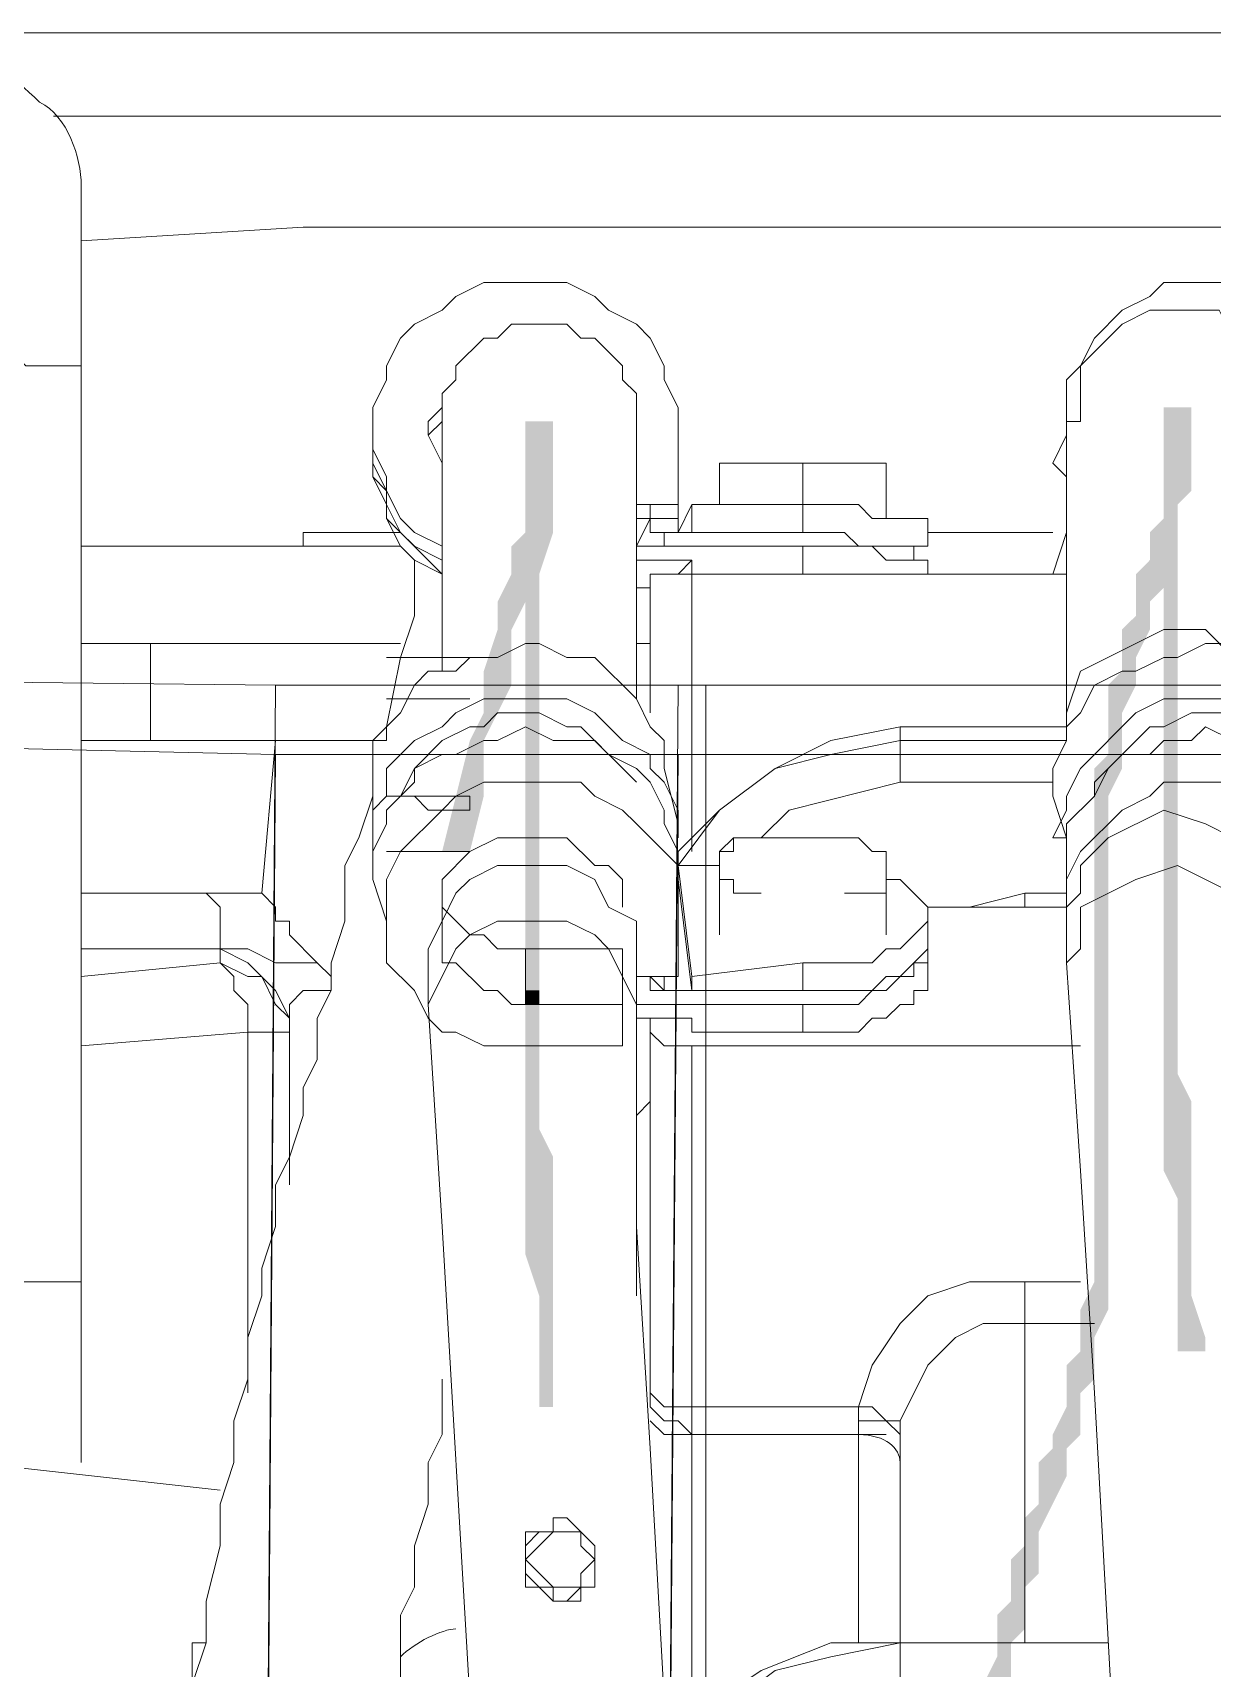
# Model space of a CAD drawing. Header units: millimetres. Extents: x 25083 to 52777, y 24772 to 45779.
# Drawn here: x 46741.4 to 46772.97, y 38715.43 to 38759.18 of the extents above; entities that cross this region are included whole.
import ezdxf

# ---------------------------------------------------------------- set-up
doc = ezdxf.new("R2010")
doc.units = ezdxf.units.MM

# ---------------------------------------------------------------- blocks, each defined once
blk = doc.blocks.new('zw$F4C5')
h = blk.add_hatch(color=7)
h.dxf.hatch_style = 2
h.paths.add_polyline_path([(662.133, 280.747), (662.133, 281.119), (661.39, 281.119), (661.39, 274.063), (661.39, 273.32), (661.39, 272.578), (661.762, 272.578), (661.762, 281.119), (661.39, 281.119), (661.39, 280.747)])
h = blk.add_hatch(color=7)
h.dxf.hatch_style = 2
h.paths.add_polyline_path([(645.051, 280.376), (645.051, 280.747), (644.308, 280.747), (644.308, 278.519), (645.051, 278.519), (645.051, 280.376), (645.051, 280.747), (644.308, 280.747), (644.308, 280.376)])
h = blk.add_hatch(color=7)
h.dxf.hatch_style = 2
h.paths.add_polyline_path([(662.133, 280.376), (662.133, 280.747), (661.39, 280.747), (661.39, 280.005)])
h = blk.add_hatch(color=7)
h.dxf.hatch_style = 2
h.paths.add_polyline_path([(645.051, 279.633), (645.051, 280.376), (644.308, 280.376), (644.308, 279.633)])
h = blk.add_hatch(color=7)
h.dxf.hatch_style = 2
h.paths.add_polyline_path([(662.133, 280.005), (662.133, 280.376), (661.39, 280.005), (661.39, 279.633)])
h = blk.add_hatch(color=7)
h.dxf.hatch_style = 2
h.paths.add_polyline_path([(645.051, 279.262), (645.051, 279.633), (644.308, 279.633), (644.308, 279.262)])
h = blk.add_hatch(color=7)
h.dxf.hatch_style = 2
h.paths.add_polyline_path([(661.762, 277.777), (661.762, 278.519), (662.133, 278.891), (662.133, 279.633), (661.39, 279.633), (661.39, 278.148), (661.019, 277.777)])
h = blk.add_hatch(color=7)
h.dxf.hatch_style = 2
h.paths.add_polyline_path([(662.133, 279.633), (662.133, 280.005), (661.39, 279.633)])
h = blk.add_hatch(color=7)
h.dxf.hatch_style = 2
h.paths.add_polyline_path([(644.308, 277.034), (644.679, 277.405), (644.679, 278.891), (645.051, 278.891), (645.051, 279.262), (644.308, 279.262), (644.308, 278.148), (644.308, 277.777), (643.937, 277.405)])
h = blk.add_hatch(color=7)
h.dxf.hatch_style = 2
h.paths.add_polyline_path([(644.308, 278.519), (644.308, 277.777), (645.051, 277.777), (645.051, 278.519)])
h = blk.add_hatch(color=7)
h.dxf.hatch_style = 2
h.paths.add_polyline_path([(644.308, 277.777), (644.308, 276.662), (644.679, 276.662), (645.051, 277.777)])
h = blk.add_hatch(color=7)
h.dxf.hatch_style = 2
h.paths.add_polyline_path([(659.905, 267.378), (659.905, 270.721), (660.276, 271.463), (660.276, 272.949), (660.648, 273.692), (660.648, 274.434), (661.019, 275.177), (661.019, 275.92), (661.39, 276.291), (661.39, 277.034), (661.762, 277.777), (661.019, 277.777), (661.019, 277.034), (660.648, 276.662), (660.648, 275.548), (660.276, 275.177), (660.276, 274.063), (659.905, 273.692), (659.905, 271.835), (659.534, 271.463), (659.534, 267.378)])
h = blk.add_hatch(color=7)
h.dxf.hatch_style = 2
h.paths.add_polyline_path([(644.308, 276.662), (644.308, 277.034), (643.937, 277.405), (643.937, 276.662)])
h = blk.add_hatch(color=7)
h.dxf.hatch_style = 2
h.paths.add_polyline_path([(644.308, 275.92), (644.308, 276.662), (643.937, 276.662), (643.565, 275.92)])
h = blk.add_hatch(color=7)
h.dxf.hatch_style = 2
h.paths.add_polyline_path([(644.308, 276.662), (644.308, 275.548), (644.679, 275.548), (644.679, 276.662)])
h = blk.add_hatch(color=7)
h.dxf.hatch_style = 2
h.paths.add_polyline_path([(643.937, 275.177), (644.308, 275.92), (643.565, 275.92), (643.565, 275.177)])
h = blk.add_hatch(color=7)
h.dxf.hatch_style = 2
h.paths.add_polyline_path([(644.308, 275.548), (644.308, 274.434), (644.679, 274.434), (644.679, 275.548)])
h = blk.add_hatch(color=7)
h.dxf.hatch_style = 2
h.paths.add_polyline_path([(643.937, 273.692), (643.937, 275.177), (643.565, 275.177), (643.194, 274.063)])
h = blk.add_hatch(color=7)
h.dxf.hatch_style = 2
h.paths.add_polyline_path([(644.308, 274.434), (644.308, 272.949), (644.679, 272.949), (644.679, 274.434)])
h = blk.add_hatch(color=7)
h.dxf.hatch_style = 2
h.paths.add_polyline_path([(643.194, 270.721), (643.194, 272.206), (643.937, 273.692), (643.194, 274.063), (643.194, 272.949), (642.822, 272.206), (642.451, 270.721)])
h = blk.add_hatch(color=7)
h.dxf.hatch_style = 2
h.paths.add_polyline_path([(644.308, 272.949), (644.308, 266.636), (644.679, 266.636), (644.679, 272.949)])
h = blk.add_hatch(color=7)
h.dxf.hatch_style = 2
h.paths.add_polyline_path([(661.39, 272.578), (661.39, 267.007), (661.762, 267.007), (661.762, 272.578)])
h = blk.add_hatch(color=7)
h.dxf.hatch_style = 2
h.paths.add_polyline_path([(642.822, 269.235), (643.194, 270.721), (642.451, 270.721), (642.08, 269.235)])
h = blk.add_hatch(color=7)
h.dxf.hatch_style = 2
h.paths.add_polyline_path([(659.905, 266.636), (659.905, 267.378), (659.534, 267.378), (659.534, 266.636)])
h = blk.add_hatch(color=7)
h.dxf.hatch_style = 2
h.paths.add_polyline_path([(661.39, 267.007), (661.39, 266.264), (661.762, 266.264), (661.762, 267.007)])
h = blk.add_hatch(color=7)
h.dxf.hatch_style = 2
h.paths.add_polyline_path([(644.308, 266.636), (644.308, 265.522), (644.679, 265.522), (644.679, 266.636)])
h = blk.add_hatch(color=7)
h.dxf.hatch_style = 2
h.paths.add_polyline_path([(659.905, 265.893), (659.905, 266.636), (659.534, 266.636), (659.534, 265.893)])
h = blk.add_hatch(color=7)
h.dxf.hatch_style = 2
h.paths.add_polyline_path([(661.39, 266.264), (661.39, 260.694), (661.762, 259.951), (661.762, 255.866), (662.504, 255.866), (662.504, 256.238), (662.133, 257.352), (662.133, 262.551), (661.762, 263.294), (661.762, 266.264)])
h = blk.add_hatch(color=7)
h.dxf.hatch_style = 2
h.paths.add_polyline_path([(659.905, 261.437), (659.905, 265.893), (659.534, 265.893), (659.534, 261.437)])
h = blk.add_hatch(color=7)
h.dxf.hatch_style = 2
h.paths.add_polyline_path([(644.308, 265.522), (644.308, 265.15), (644.679, 265.15), (644.679, 265.522)])
h = blk.add_hatch(color=7)
edge = h.paths.add_edge_path(flags=0)
edge.add_spline(control_points=[(644.308, 265.15), (644.308, 265.15), (644.308, 258.466), (644.308, 258.466), (644.308, 258.466), (644.679, 257.352), (644.679, 257.352), (644.679, 257.352), (644.679, 254.381), (644.679, 254.381), (644.679, 254.381), (645.051, 254.381), (645.051, 254.381), (645.051, 254.381), (645.051, 261.065), (645.051, 261.065), (645.051, 261.065), (644.679, 261.808), (644.679, 261.808), (644.679, 261.808), (644.679, 265.15), (644.679, 265.15), (644.679, 265.15), (644.308, 265.15), (644.308, 265.15), (644.308, 265.15), (644.308, 265.15), (644.308, 265.15)], knot_values=[0, 0, 0, 0, 1, 1, 1, 2, 2, 2, 3, 3, 3, 4, 4, 4, 5, 5, 5, 6, 6, 6, 7, 7, 7, 8, 8, 8, 9, 9, 9, 9], degree=3, periodic=0)
edge = h.paths.add_edge_path(flags=0)
edge.add_spline(control_points=[(645.422, 243.612), (645.422, 243.612), (645.422, 236.556), (645.422, 236.556), (645.422, 236.556), (645.793, 235.07), (645.793, 235.07), (645.793, 235.07), (645.793, 225.415), (645.793, 225.415), (645.793, 225.415), (646.165, 225.415), (646.165, 225.415), (646.165, 225.415), (646.165, 239.155), (646.165, 239.155), (646.165, 239.155), (645.793, 240.269), (645.793, 240.269), (645.793, 240.269), (645.793, 243.983), (645.793, 243.983), (645.793, 243.983), (645.422, 243.612), (645.422, 243.612), (645.422, 243.612), (645.422, 243.612), (645.422, 243.612)], knot_values=[0, 0, 0, 0, 1, 1, 1, 2, 2, 2, 3, 3, 3, 4, 4, 4, 5, 5, 5, 6, 6, 6, 7, 7, 7, 8, 8, 8, 9, 9, 9, 9], degree=3, periodic=0)
h = blk.add_hatch(color=7)
h.dxf.hatch_style = 2
h.paths.add_polyline_path([(659.905, 260.694), (659.905, 261.437), (659.534, 261.437), (659.534, 260.694)])
h = blk.add_hatch(color=7)
h.dxf.hatch_style = 2
h.paths.add_polyline_path([(659.905, 259.951), (659.905, 260.694), (659.534, 260.694), (659.534, 259.951)])
h = blk.add_hatch(color=7)
h.dxf.hatch_style = 2
h.paths.add_polyline_path([(658.42, 251.781), (658.791, 252.524), (658.791, 253.267), (659.162, 253.638), (659.162, 254.752), (659.534, 255.124), (659.534, 256.238), (659.905, 256.98), (659.905, 259.951), (659.534, 259.951), (659.534, 257.723), (659.162, 256.98), (659.162, 256.609), (659.162, 255.866), (658.791, 255.495), (658.791, 254.381), (658.42, 253.638), (658.42, 253.267), (658.048, 252.895), (658.048, 251.781)])
h = blk.add_hatch(color=7)
h.dxf.hatch_style = 2
h.paths.add_polyline_path([(656.934, 244.726), (656.934, 245.84), (657.305, 246.211), (657.305, 248.068), (657.677, 248.439), (657.677, 249.553), (658.048, 249.925), (658.048, 251.039), (658.42, 251.781), (658.048, 251.781), (657.677, 251.41), (657.677, 250.667), (657.305, 250.296), (657.305, 249.182), (656.934, 248.811), (656.934, 247.696), (656.563, 246.954), (656.563, 244.726)])
at = {"color": 7, "lineweight": 5}
for points in [[(636.509, 291.145), (624.997, 291.145)], [(646.907, 291.145), (636.509, 291.145)], [(650.992, 291.145), (646.907, 291.145)], [(654.706, 291.145), (650.992, 291.145)], [(658.048, 291.145), (654.706, 291.145)], [(660.276, 291.145), (658.048, 291.145)], [(663.247, 291.145), (660.276, 291.145)], [(631.682, 288.917), (636.881, 288.917)], [(636.881, 288.917), (647.279, 288.917)], [(647.279, 288.917), (653.963, 288.917)], [(653.963, 288.917), (658.791, 288.917)], [(658.791, 288.917), (661.39, 288.917)], [(661.39, 288.917), (664.733, 288.917)], [(632.424, 287.061), (632.424, 252.895)], [(632.424, 285.575), (638.366, 285.946)], [(638.366, 285.946), (649.136, 285.946)], [(649.136, 285.946), (655.82, 285.946)], [(655.82, 285.946), (661.39, 285.946)], [(661.39, 285.946), (663.99, 285.946)], [(648.393, 280.376), (648.393, 281.119), (648.021, 281.861), (648.021, 282.233), (647.65, 282.976), (647.279, 283.347), (646.536, 283.718), (646.165, 284.09), (645.422, 284.461), (643.194, 284.461), (642.451, 284.09), (642.08, 283.718), (641.337, 283.347), (640.966, 282.976), (640.594, 282.233), (640.594, 281.861), (640.223, 281.119)], [(666.589, 280.376), (666.589, 281.861), (666.218, 282.233), (665.847, 282.976), (665.104, 283.718), (664.361, 284.09), (663.99, 284.461), (661.39, 284.461), (661.019, 284.09), (660.276, 283.718), (659.534, 282.976), (659.162, 282.233), (658.791, 281.861), (658.791, 281.119)], [(661.762, 283.718), (661.019, 283.718), (660.276, 283.347), (659.162, 282.233), (659.162, 280.747), (658.791, 280.747), (658.791, 279.262), (658.791, 278.891), (658.791, 275.92)], [(664.361, 281.119), (664.361, 281.861), (663.99, 282.233), (663.99, 282.604), (663.247, 282.976), (662.876, 283.718), (661.762, 283.718)], [(644.679, 283.347), (643.937, 283.347), (643.565, 282.976), (643.194, 282.976), (642.451, 282.233), (642.451, 281.861), (642.08, 281.49), (642.08, 280.747)], [(647.279, 280.747), (647.279, 281.49), (646.907, 281.861), (646.907, 282.233), (646.165, 282.976), (645.793, 282.976), (645.422, 283.347), (644.679, 283.347)], [(632.424, 282.233), (630.939, 282.233), (630.568, 282.604), (628.711, 282.604)], [(641.708, 280.747), (642.08, 281.119), (642.08, 281.49), (642.451, 281.861), (642.451, 282.233)], [(641.708, 280.747), (642.08, 281.119), (642.08, 281.49)], [(640.223, 281.119), (640.223, 280.005), (640.594, 279.262), (640.594, 278.891), (640.966, 278.148), (641.337, 277.777), (642.08, 277.405)], [(640.223, 280.747), (640.223, 281.119)], [(641.708, 280.376), (642.08, 280.747), (642.08, 281.119)], [(658.791, 280.747), (658.791, 281.119)], [(658.791, 281.119), (658.791, 280.005)], [(640.223, 280.747), (640.223, 279.633), (640.594, 278.891), (640.594, 278.519), (640.966, 277.777), (641.337, 277.405), (642.08, 277.034)], [(640.223, 280.747), (640.223, 280.376)], [(641.708, 280.376), (641.708, 280.747)], [(641.708, 280.376), (642.08, 280.747)], [(642.08, 280.747), (642.08, 280.376)], [(647.279, 280.376), (647.279, 280.747)], [(658.791, 280.747), (658.791, 280.376)], [(658.791, 280.747), (658.791, 278.891)], [(640.223, 280.376), (640.223, 279.262), (640.594, 278.519), (640.594, 278.148), (640.966, 277.405), (641.337, 277.034), (642.08, 276.662)], [(640.223, 280.376), (640.223, 279.262), (640.594, 278.891), (640.594, 278.148), (642.08, 276.662)], [(642.08, 279.633), (641.708, 280.376)], [(642.08, 280.376), (642.08, 280.005)], [(647.279, 280.005), (647.279, 280.376)], [(647.279, 280.005), (647.279, 280.376)], [(648.393, 278.519), (648.393, 280.376)], [(658.791, 280.376), (658.42, 279.633), (658.791, 279.262), (658.791, 278.148)], [(658.791, 280.376), (658.791, 278.519)], [(642.08, 280.005), (642.08, 279.262)], [(647.279, 279.633), (647.279, 280.005)], [(647.279, 279.262), (647.279, 279.633)], [(649.507, 279.633), (650.621, 279.633)], [(650.621, 279.633), (649.507, 279.633)], [(649.507, 278.519), (649.507, 279.633)], [(650.621, 279.633), (652.849, 279.633)], [(650.621, 279.633), (651.735, 279.633)], [(651.735, 279.633), (652.849, 279.633)], [(651.735, 278.519), (651.735, 279.633)], [(652.849, 279.633), (653.592, 279.633)], [(652.849, 279.633), (653.963, 279.633)], [(653.963, 279.633), (653.592, 279.633)], [(653.963, 278.148), (653.963, 279.633)], [(658.791, 280.005), (658.791, 279.262)], [(642.08, 279.262), (642.08, 277.777)], [(647.279, 278.519), (647.279, 279.262)], [(647.279, 278.148), (647.279, 278.519)], [(647.279, 278.519), (648.393, 278.519)], [(647.65, 278.519), (647.65, 278.148)], [(647.65, 278.148), (647.65, 278.519)], [(647.65, 278.519), (647.65, 278.148)], [(648.393, 278.519), (648.393, 278.148)], [(648.393, 277.777), (648.764, 278.519)], [(651.735, 278.519), (648.764, 278.519)], [(648.764, 278.519), (648.764, 277.777)], [(651.735, 278.519), (653.22, 278.519), (653.592, 278.148)], [(651.735, 277.777), (651.735, 278.519)], [(658.791, 278.519), (658.791, 277.777), (658.42, 276.662)], [(647.279, 277.405), (647.279, 278.148)], [(647.279, 278.148), (647.65, 278.148)], [(647.279, 277.777), (647.279, 278.148)], [(647.279, 277.405), (647.65, 278.148)], [(647.65, 278.148), (648.393, 278.148)], [(647.65, 278.148), (648.393, 278.148)], [(648.021, 277.777), (647.65, 277.777), (647.65, 278.148)], [(647.65, 278.148), (647.65, 277.777), (648.021, 277.777)], [(648.393, 277.777), (648.393, 278.148)], [(653.592, 278.148), (655.077, 278.148)], [(655.077, 277.405), (655.077, 278.148)], [(638.366, 277.777), (638.737, 277.777)], [(638.737, 277.777), (638.366, 277.777)], [(638.366, 277.777), (638.366, 277.405)], [(638.737, 277.777), (639.48, 277.777)], [(639.852, 277.777), (638.737, 277.777)], [(639.48, 277.777), (639.852, 277.777)], [(639.852, 277.777), (640.223, 277.777)], [(640.223, 277.777), (639.852, 277.777)], [(639.852, 277.777), (640.966, 277.777)], [(640.223, 277.777), (639.852, 277.777)], [(640.223, 277.777), (640.966, 277.777)], [(640.966, 277.777), (640.223, 277.777)], [(642.08, 277.777), (642.08, 275.92)], [(647.279, 277.777), (647.279, 277.405)], [(648.021, 277.777), (651.735, 277.777)], [(648.764, 277.777), (648.021, 277.777)], [(648.021, 277.405), (648.021, 277.777)], [(651.735, 277.777), (652.849, 277.777), (653.22, 277.405), (655.077, 277.405)], [(658.42, 277.777), (655.077, 277.777)], [(658.42, 277.777), (655.077, 277.777)], [(637.995, 277.405), (632.424, 277.405)], [(637.995, 277.405), (632.424, 277.405)], [(640.966, 277.405), (637.995, 277.405)], [(637.995, 277.405), (638.366, 277.405)], [(641.337, 277.034), (641.337, 276.291)], [(647.279, 276.291), (647.279, 277.405)], [(651.735, 277.405), (647.279, 277.405)], [(647.279, 277.405), (647.65, 277.405)], [(647.279, 277.034), (648.764, 277.034)], [(648.393, 276.662), (648.764, 277.034)], [(648.764, 277.034), (648.764, 276.662)], [(651.735, 277.405), (653.592, 277.405), (653.963, 277.034), (655.077, 277.034)], [(651.735, 276.662), (651.735, 277.405)], [(655.077, 277.405), (654.706, 277.405), (654.706, 277.034), (654.335, 277.034)], [(655.077, 276.662), (655.077, 277.034)], [(648.764, 276.662), (647.65, 276.662)], [(647.65, 276.662), (647.65, 272.949)], [(658.791, 276.662), (648.764, 276.662)], [(648.764, 276.662), (648.764, 269.235)], [(641.337, 276.291), (641.337, 275.548)], [(647.279, 275.177), (647.279, 276.291)], [(647.279, 276.291), (647.65, 276.291)], [(642.08, 275.92), (642.08, 274.063)], [(658.791, 275.92), (658.791, 274.806)], [(641.337, 275.548), (640.966, 274.434)], [(634.281, 274.806), (632.424, 274.806)], [(640.966, 274.806), (634.281, 274.806)], [(634.281, 272.206), (634.281, 274.806)], [(648.021, 271.463), (648.021, 272.206), (647.65, 272.578), (647.279, 273.32), (646.165, 274.434), (645.422, 274.434), (644.679, 274.806), (644.308, 274.806), (643.565, 274.434), (642.822, 274.434), (642.451, 274.063), (641.708, 274.063), (641.337, 273.692), (640.966, 272.949), (640.223, 272.206), (640.223, 270.721)], [(647.279, 273.32), (647.279, 275.177)], [(647.65, 274.806), (647.279, 274.806)], [(647.65, 274.806), (647.279, 274.806)], [(661.39, 275.177), (659.162, 274.063), (658.791, 272.949), (658.791, 272.578)], [(658.791, 274.806), (658.791, 273.692)], [(666.589, 271.463), (666.589, 271.835), (666.218, 272.206), (666.218, 272.578), (665.847, 273.32), (665.475, 273.692), (664.733, 274.063), (664.361, 274.434), (663.619, 274.434), (663.247, 274.806), (662.504, 274.806), (661.762, 274.434), (661.39, 274.434), (660.648, 274.063), (660.276, 274.063), (659.534, 273.692), (659.162, 272.949)], [(663.247, 274.434), (662.504, 275.177), (661.39, 275.177)], [(640.966, 274.434), (640.594, 272.578)], [(642.822, 274.434), (640.594, 274.434)], [(640.594, 274.434), (642.822, 274.434)], [(637.623, 273.692), (603.458, 274.063)], [(637.623, 273.692), (637.252, 223.558)], [(648.393, 273.692), (637.623, 273.692)], [(648.021, 225.786), (648.393, 273.692)], [(649.136, 273.692), (648.393, 273.692)], [(672.903, 273.692), (649.136, 273.692)], [(649.136, 226.529), (649.136, 273.692)], [(658.791, 273.692), (658.791, 272.578)], [(648.393, 269.978), (648.393, 270.349), (648.021, 271.092), (647.65, 271.463), (647.65, 271.835), (646.907, 272.206), (646.165, 272.949), (645.422, 273.32), (643.194, 273.32), (642.451, 272.949), (642.08, 272.578), (641.337, 272.206), (640.594, 271.463), (640.594, 270.721), (640.223, 270.349), (640.223, 269.607)], [(640.594, 273.32), (642.822, 273.32)], [(642.822, 273.32), (640.594, 273.32)], [(666.589, 269.978), (666.589, 270.349), (666.218, 271.092), (666.218, 271.463), (665.104, 272.578), (664.361, 272.949), (663.99, 273.32), (661.39, 273.32), (660.648, 272.949), (659.162, 271.463)], [(647.279, 271.092), (645.793, 272.578), (645.422, 272.578), (644.679, 272.949), (643.565, 272.949), (643.194, 272.578), (642.822, 272.578), (642.08, 272.206), (641.337, 271.463), (641.337, 271.092), (640.966, 270.721)], [(659.162, 272.949), (658.791, 272.578)], [(665.475, 271.092), (665.475, 271.463), (664.733, 272.206), (663.99, 272.578), (663.619, 272.578), (663.247, 272.949), (662.133, 272.949), (661.39, 272.578), (661.019, 272.578), (659.534, 271.092), (659.534, 270.721)], [(621.284, 272.206), (637.623, 271.835)], [(637.623, 272.206), (632.424, 272.206)], [(637.252, 268.121), (637.623, 272.206)], [(637.623, 272.206), (640.594, 272.206)], [(648.393, 269.235), (648.021, 269.978), (648.021, 270.349), (647.65, 271.092), (647.279, 271.463), (646.536, 271.835), (646.165, 272.206), (645.051, 272.206), (644.308, 272.578), (643.565, 272.206), (643.194, 272.206), (642.451, 271.835), (642.08, 271.835), (641.337, 271.463), (640.966, 270.721), (640.594, 270.349), (640.594, 269.978), (640.223, 269.235), (640.223, 268.493)], [(640.594, 272.578), (640.594, 272.206)], [(654.335, 272.578), (652.478, 272.206), (650.992, 271.463), (649.507, 270.349), (648.393, 269.235)], [(654.335, 272.578), (652.478, 272.206), (650.992, 271.463), (649.507, 270.349), (648.393, 269.235)], [(648.393, 268.864), (649.507, 270.349), (650.992, 271.463), (652.478, 271.835), (654.335, 272.206)], [(658.791, 272.578), (654.335, 272.578)], [(654.335, 272.578), (658.791, 272.578)], [(654.335, 272.578), (654.335, 271.092)], [(654.335, 272.206), (658.791, 272.206)], [(658.791, 272.578), (658.791, 272.206), (658.42, 271.463), (658.42, 270.721)], [(666.589, 269.235), (666.589, 269.978), (666.218, 270.349), (665.847, 271.092), (665.104, 271.835), (664.361, 272.206), (663.247, 272.206), (662.504, 272.578), (662.133, 272.206), (661.39, 272.206), (661.019, 271.835), (660.276, 271.835), (659.905, 271.463), (659.534, 270.721), (658.791, 269.978), (658.791, 268.493)], [(637.252, 221.701), (637.623, 271.835)], [(637.623, 271.835), (648.393, 271.835)], [(648.393, 271.835), (648.021, 223.929)], [(648.393, 271.835), (649.136, 271.835)], [(649.136, 271.835), (672.903, 271.835)], [(649.136, 224.672), (649.136, 271.835)], [(648.021, 271.463), (648.393, 269.978)], [(659.162, 271.463), (658.791, 270.721), (658.791, 270.349), (658.42, 269.607), (658.791, 269.607)], [(640.223, 271.092), (640.223, 270.721)], [(647.279, 269.978), (646.907, 270.349), (646.165, 270.721), (645.793, 271.092), (643.194, 271.092), (642.451, 270.721), (642.08, 270.349)], [(650.621, 269.607), (651.364, 270.349), (654.335, 271.092)], [(658.42, 271.092), (654.335, 271.092)], [(666.589, 267.75), (666.589, 268.864), (664.733, 270.721), (663.99, 271.092), (661.39, 271.092), (661.019, 270.721), (660.276, 270.349), (659.162, 269.235), (658.791, 268.493), (658.791, 268.121)], [(640.223, 270.721), (639.852, 269.607)], [(640.223, 270.721), (640.223, 269.607)], [(642.822, 270.721), (642.822, 270.349), (641.708, 270.349), (641.337, 270.721), (640.594, 270.721)], [(640.594, 270.721), (642.822, 270.721)], [(658.42, 270.721), (658.791, 269.607)], [(642.08, 270.349), (640.966, 269.235), (640.594, 268.493), (640.594, 267.378)], [(661.39, 270.349), (659.905, 269.607), (659.162, 268.864), (659.162, 268.121), (658.791, 267.75)], [(664.361, 267.75), (664.361, 268.121), (663.99, 268.864), (663.247, 269.607), (662.504, 269.978), (661.39, 270.349)], [(639.852, 269.607), (639.48, 268.864), (639.48, 267.378), (639.109, 266.264), (639.109, 265.522), (638.737, 264.779), (638.737, 263.665), (638.366, 262.922), (638.366, 262.179), (637.995, 261.065), (637.623, 260.323), (637.623, 259.209), (637.252, 258.095), (637.252, 257.352), (636.881, 256.238), (636.881, 255.124), (636.509, 254.01), (636.509, 252.895), (636.138, 251.781), (636.138, 250.667), (635.767, 249.182), (635.767, 248.068), (635.395, 246.954)], [(640.223, 269.607), (640.223, 268.864)], [(642.08, 267.378), (642.08, 268.493), (642.822, 269.235), (643.565, 269.607), (645.422, 269.607), (646.165, 268.864), (646.536, 268.864), (646.907, 268.493), (646.907, 267.75)], [(648.393, 267.75), (648.393, 268.864), (647.279, 269.978)], [(648.393, 269.607), (648.393, 269.978)], [(650.25, 269.607), (649.878, 269.607), (649.507, 269.235)], [(649.507, 268.864), (649.507, 269.235), (649.878, 269.235), (649.878, 269.607)], [(649.878, 269.607), (650.25, 269.607)], [(650.25, 269.607), (650.621, 269.607)], [(652.849, 269.607), (650.621, 269.607)], [(653.963, 269.235), (653.592, 269.235), (653.22, 269.607), (652.849, 269.607)], [(658.791, 269.607), (658.791, 268.864)], [(640.594, 269.235), (642.822, 269.235)], [(642.822, 269.235), (640.594, 269.235)], [(648.393, 269.235), (648.393, 268.864)], [(648.393, 269.235), (648.393, 268.864)], [(648.393, 269.235), (648.393, 267.75)], [(649.507, 267.007), (649.507, 269.235)], [(653.963, 267.007), (653.963, 269.235)], [(644.679, 268.864), (643.565, 268.864), (642.822, 268.493), (642.451, 268.121), (642.08, 267.378)], [(647.279, 267.378), (646.536, 267.75), (646.165, 268.493), (645.422, 268.864), (644.679, 268.864)], [(648.393, 268.493), (648.393, 268.864)], [(649.507, 268.864), (648.393, 268.864)], [(648.393, 268.864), (648.764, 265.893)], [(648.393, 268.864), (648.393, 268.493)], [(650.621, 268.121), (649.878, 268.121), (649.878, 268.493), (649.507, 268.493), (649.507, 268.864)], [(661.762, 268.864), (660.648, 268.493), (659.162, 267.75)], [(664.361, 266.264), (664.361, 267.007), (663.99, 267.75), (661.762, 268.864)], [(640.223, 268.493), (640.594, 267.378)], [(648.393, 268.493), (648.764, 265.522)], [(655.077, 267.378), (655.077, 267.75), (654.335, 268.493), (653.963, 268.493)], [(658.791, 268.493), (658.791, 267.378)], [(635.767, 268.121), (632.424, 268.121)], [(637.252, 268.121), (635.767, 268.121)], [(636.138, 266.636), (636.138, 267.75), (635.767, 268.121)], [(637.252, 268.121), (637.623, 267.75), (637.623, 267.378), (637.995, 267.378), (637.995, 267.007), (638.737, 266.264)], [(644.308, 266.636), (643.565, 266.636), (643.194, 267.007), (642.822, 267.007), (642.08, 267.75), (642.08, 268.121)], [(652.849, 268.121), (653.963, 268.121)], [(655.82, 267.75), (656.191, 267.75), (657.677, 268.121)], [(657.677, 268.121), (658.791, 268.121)], [(657.677, 268.121), (657.677, 267.75)], [(658.791, 268.121), (658.791, 267.378)], [(640.594, 267.378), (640.594, 266.264), (641.337, 265.522), (641.708, 264.779)], [(642.08, 267.378), (641.708, 266.636)], [(644.308, 265.15), (643.937, 265.15), (643.565, 265.522), (643.194, 265.522), (642.451, 266.264), (642.08, 266.264), (642.08, 267.378)], [(644.679, 267.378), (643.565, 267.378), (642.822, 267.007), (642.451, 266.636)], [(647.279, 265.15), (646.536, 266.636), (646.165, 267.007), (645.422, 267.378), (644.679, 267.378)], [(647.279, 266.636), (647.279, 267.378)], [(648.393, 265.893), (648.393, 267.75)], [(651.735, 266.264), (653.592, 266.264), (653.963, 266.636), (654.335, 266.636), (655.077, 267.378)], [(658.791, 267.75), (655.077, 267.75)], [(655.077, 266.636), (655.077, 267.378)], [(659.162, 267.75), (659.162, 266.636), (658.791, 266.264)], [(658.791, 267.75), (658.791, 266.264)], [(658.791, 267.378), (658.791, 267.007)], [(658.791, 267.007), (658.791, 266.264)], [(636.138, 266.636), (632.424, 266.636)], [(638.737, 266.264), (637.623, 266.264), (636.881, 266.636), (636.138, 266.636)], [(636.138, 266.636), (636.138, 266.264)], [(637.995, 264.779), (637.623, 265.522), (636.881, 266.264), (636.138, 266.636)], [(642.451, 266.636), (641.708, 265.15)], [(641.708, 266.636), (641.708, 265.522)], [(646.907, 266.636), (644.308, 266.636)], [(644.308, 265.15), (644.308, 266.636)], [(646.907, 265.15), (646.907, 266.636)], [(647.279, 265.522), (647.279, 266.636)], [(653.22, 265.15), (653.592, 265.522), (653.963, 265.522), (654.335, 265.893), (654.706, 265.893), (654.706, 266.264), (655.077, 266.264), (655.077, 266.636)], [(653.22, 265.522), (653.592, 265.522), (653.963, 265.893), (654.335, 265.893), (655.077, 266.636)], [(655.077, 265.893), (655.077, 266.636)], [(636.138, 266.264), (632.424, 265.893)], [(636.138, 266.264), (636.881, 265.893), (637.252, 265.893), (637.623, 265.15), (637.995, 264.779)], [(636.881, 264.408), (636.881, 265.15), (636.509, 265.522), (636.509, 265.893), (636.138, 266.264)], [(639.109, 265.893), (638.737, 266.264)], [(651.735, 266.264), (648.764, 265.893)], [(651.735, 265.522), (651.735, 266.264)], [(658.791, 266.264), (659.162, 260.694), (659.534, 254.752), (660.276, 241.383), (661.019, 227.272)], [(647.279, 265.893), (648.393, 265.893)], [(648.021, 265.522), (647.65, 265.893)], [(647.65, 265.893), (647.65, 265.522), (648.021, 265.522)], [(648.021, 265.893), (648.021, 265.522)], [(648.764, 265.893), (648.764, 265.522)], [(651.735, 264.408), (653.22, 264.408), (653.592, 264.779), (653.963, 264.779), (654.335, 265.15), (654.706, 265.15), (654.706, 265.522), (655.077, 265.522), (655.077, 265.893)], [(639.109, 265.522), (638.366, 265.522), (637.995, 265.15), (637.995, 264.779)], [(641.708, 265.522), (641.708, 265.15)], [(647.279, 265.15), (647.279, 265.522)], [(648.021, 265.522), (651.735, 265.522)], [(648.764, 265.522), (648.021, 265.522)], [(651.735, 265.522), (652.849, 265.522)], [(652.849, 265.522), (653.22, 265.522)], [(637.995, 260.323), (637.995, 264.779)], [(641.708, 265.15), (642.08, 259.209), (642.822, 246.582), (643.194, 239.527), (643.194, 225.786)], [(641.708, 264.779), (642.08, 264.408), (642.451, 264.408), (643.194, 264.036), (644.308, 264.036)], [(646.907, 265.15), (644.308, 265.15)], [(646.907, 264.036), (646.907, 265.15)], [(648.393, 239.898), (647.65, 253.267), (647.279, 259.209), (647.279, 265.15)], [(651.735, 265.15), (647.279, 265.15)], [(647.279, 264.779), (648.764, 264.779)], [(647.65, 254.381), (647.65, 264.779)], [(648.764, 264.779), (648.764, 264.408)], [(648.764, 264.779), (648.764, 264.408)], [(651.735, 265.15), (653.22, 265.15)], [(651.735, 264.408), (651.735, 265.15)], [(632.424, 264.036), (636.881, 264.408)], [(637.252, 264.408), (636.881, 264.408)], [(636.881, 254.752), (636.881, 264.408)], [(637.995, 264.408), (637.252, 264.408)], [(648.764, 264.036), (648.021, 264.036), (647.65, 264.408)], [(648.764, 264.408), (651.735, 264.408)], [(644.308, 264.036), (646.907, 264.036)], [(659.162, 264.036), (648.764, 264.036)], [(648.764, 264.036), (648.764, 245.468)], [(647.65, 262.551), (647.279, 262.179)], [(647.279, 262.179), (647.279, 257.352)], [(632.424, 257.723), (623.14, 257.723)], [(657.677, 257.723), (656.191, 257.723), (655.077, 257.352), (654.335, 256.609), (653.592, 255.495), (653.22, 254.381)], [(657.677, 257.723), (659.162, 257.723)], [(657.677, 257.723), (657.677, 248.068)], [(654.335, 254.01), (655.077, 255.495), (655.82, 256.238), (656.563, 256.609), (657.677, 256.609)], [(659.534, 256.609), (657.677, 256.609)], [(640.594, 241.383), (640.594, 245.097), (640.966, 246.582), (640.966, 248.811), (641.337, 249.553), (641.337, 250.667), (641.708, 251.781), (641.708, 252.895), (642.08, 253.638), (642.08, 255.124)], [(612.742, 254.752), (636.138, 252.153)], [(647.65, 254.752), (648.021, 254.381)], [(647.65, 254.752), (647.65, 254.381)], [(647.65, 254.381), (648.021, 254.01), (648.393, 254.01), (648.764, 253.638)], [(648.021, 254.381), (648.764, 254.381)], [(648.764, 254.381), (653.22, 254.381)], [(653.22, 254.381), (653.592, 254.381), (653.963, 254.01), (654.335, 254.01)], [(653.22, 254.381), (653.22, 254.01)], [(648.393, 253.638), (648.021, 253.638), (647.65, 254.01)], [(653.22, 248.068), (653.22, 254.01)], [(654.335, 253.638), (653.963, 254.01), (653.22, 254.01)], [(654.335, 254.01), (654.335, 253.638)], [(648.764, 253.638), (648.393, 253.638)], [(653.22, 253.638), (648.764, 253.638)], [(648.764, 253.638), (653.22, 253.638)], [(653.963, 253.638), (653.22, 253.638)], [(654.335, 253.638), (654.335, 245.84)], [(646.165, 250.296), (646.165, 250.667), (645.422, 251.41), (645.051, 251.41), (645.051, 251.039), (644.679, 251.039), (644.308, 250.667), (644.308, 250.296)], [(646.165, 250.296), (646.165, 250.667), (645.422, 251.41), (645.051, 251.41), (645.051, 251.039), (644.308, 251.039), (644.308, 250.296)], [(644.308, 250.296), (645.051, 251.039), (645.793, 251.039), (645.793, 250.667), (646.165, 250.296)], [(644.308, 250.296), (644.308, 249.553), (644.679, 249.553), (645.051, 249.182), (645.793, 249.182), (645.793, 249.553), (646.165, 249.553), (646.165, 250.296)], [(644.308, 250.296), (644.308, 249.925), (644.679, 249.553), (645.051, 249.553), (645.051, 249.182), (645.422, 249.182), (645.793, 249.553), (646.165, 249.553), (646.165, 250.296)], [(646.165, 250.296), (645.793, 249.925), (645.793, 249.553), (645.051, 249.553), (644.308, 250.296)], [(635.767, 248.068), (635.395, 248.068)], [(635.395, 248.068), (635.395, 246.954)], [(654.335, 248.068), (652.478, 248.068), (650.621, 247.325), (649.507, 246.582), (648.393, 245.097), (648.021, 244.726)], [(654.335, 248.068), (652.478, 247.696), (650.992, 247.325), (649.507, 246.211), (648.021, 244.726)], [(653.592, 248.068), (654.335, 248.068)], [(659.905, 248.068), (654.335, 248.068)], [(654.335, 248.068), (659.905, 248.068)]]:
    blk.add_lwpolyline(points, dxfattribs=at)
for points in [[(631.31, 289.289), (630.568, 290.031), (629.825, 290.403), (629.082, 290.403)], [(632.424, 287.061), (632.424, 287.803), (632.053, 288.917), (631.31, 289.289)], [(654.335, 252.895), (654.335, 253.267), (653.963, 253.638), (653.22, 253.638)], [(642.451, 248.439), (642.08, 248.439), (641.337, 248.068), (640.966, 247.696)]]:
    blk.add_open_spline(points, degree=3, dxfattribs=at)

msp = doc.modelspace()

# ---------------------------------------------------------------- block references
msp.add_blockref('zw$F4C5', (46110.278, 38468.039))

doc.saveas('drawing.dxf')
